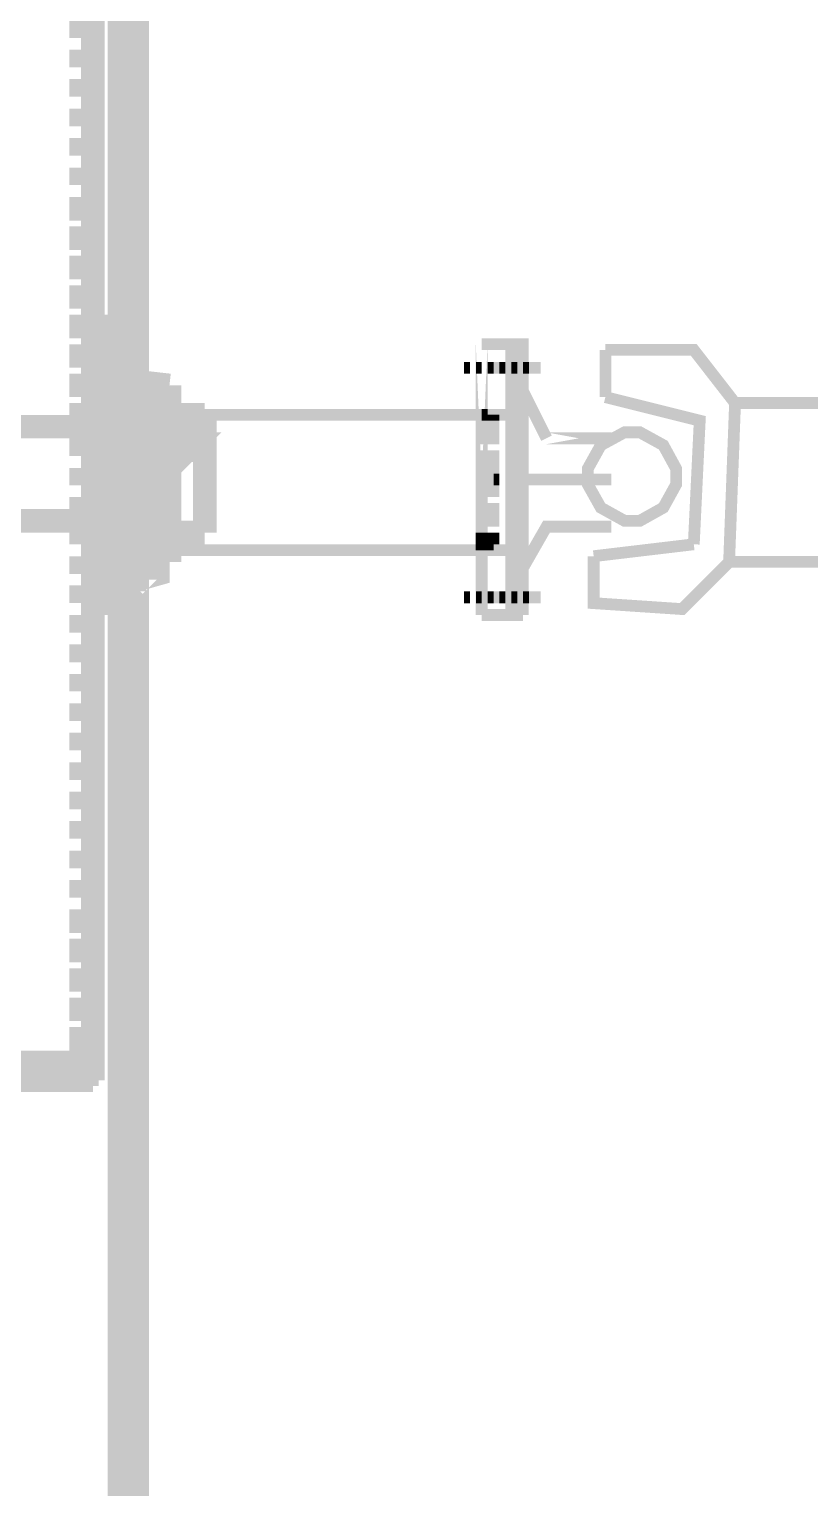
# Model space of a CAD drawing. Extents: x 0.4 to 11.4, y 0.4 to 16.2.
# Drawn here: x 3.7198 to 3.9406, y 8.589 to 9.0019 of the extents above; entities that cross this region are included whole.
import ezdxf

# ---------------------------------------------------------------- set-up
doc = ezdxf.new("R2010")
doc.units = 0
doc.header["$MEASUREMENT"] = 0

msp = doc.modelspace()

# ---------------------------------------------------------------- linework, layer by layer
at = {"color": 0}
for points, const_width in [([(3.74778, 12.6895), (3.74778, 5.34446)], 0.01167), ([(3.73779, 8.70443), (3.73779, 10.3578)], 0.00667), ([(3.73443, 8.99946), (3.73443, 9.00444)], 0.00667), ([(3.73443, 8.9911), (3.73443, 8.9961)], 0.00667), ([(3.73443, 8.98281), (3.73443, 8.98779)], 0.00667), ([(3.73443, 8.97444), (3.73443, 8.97944)], 0.00667), ([(3.73443, 8.9661), (3.73443, 8.97114)], 0.00667), ([(3.73443, 8.95779), (3.73443, 8.96278)], 0.00667), ([(3.73443, 8.94775), (3.73443, 8.95443)], 0.00667), ([(3.73443, 8.93946), (3.73443, 8.94612)], 0.00667), ([(3.73443, 8.9311), (3.73443, 8.93778)], 0.00667), ([(3.73443, 8.92279), (3.73443, 8.92947)], 0.00667), ([(3.73443, 8.91444), (3.73443, 8.92111)], 0.00667), ([(3.74278, 8.91276), (3.74278, 8.91775), (3.73779, 8.91775), (3.73779, 8.91276)], 0.00667), ([(3.73443, 8.90608), (3.73443, 8.91276)], 0.00667), ([(3.74447, 8.83946), (3.73779, 8.83946), (3.73779, 8.91444), (3.74447, 8.91444)], 0.00667), ([(3.73779, 8.91276), (3.74278, 8.91276)], 0.00667), ([(3.74447, 8.83946), (3.74447, 8.91444)], 0.00667), ([(3.74447, 8.91444), (3.74447, 8.83946)], 0.00667), ([(3.73779, 8.91114), (3.74447, 8.91114)], 0.00667), ([(3.73779, 8.90944), (3.73942, 8.90944)], 0.00667), ([(3.73779, 8.84446), (3.73779, 8.90776)], 0.00667), ([(3.73779, 8.84446), (3.74278, 8.84446), (3.74278, 8.90776), (3.73779, 8.90776)], 0.00667), ([(3.73942, 8.90278), (3.73942, 8.90944)], 0.00667), ([(3.85612, 8.91276), (3.85612, 8.8361), (3.85943, 8.8361)], 0.00333), ([(3.88276, 8.91114), (3.88276, 8.89779)], 0.00333), ([(3.88276, 8.91114), (3.90776, 8.91114), (3.91943, 8.89611), (3.91775, 8.85113)], 0.00333), ([(3.73443, 8.90608), (3.73779, 8.90608), (3.73942, 8.90608), (3.7411, 8.90608), (3.74278, 8.90608), (3.74447, 8.90608)], 0.00667), ([(3.73443, 8.89779), (3.73443, 8.90446)], 0.00667), ([(3.73942, 8.90608), (3.7411, 8.90608)], 0.00667), ([(3.7411, 8.90608), (3.7411, 8.89947)], 0.00667), ([(3.7461, 8.90608), (3.74778, 8.90608)], 0.00667), ([(3.84446, 8.90608), (3.84278, 8.90608)], 0.00333), ([(3.84776, 8.90608), (3.84614, 8.90608)], 0.00333), ([(3.85113, 8.90608), (3.84944, 8.90608)], 0.00333), ([(3.85113, 8.90608), (3.85444, 8.90608), (3.85781, 8.90608), (3.86111, 8.90608), (3.86442, 8.90608)], 0.00333), ([(3.85444, 8.90608), (3.85275, 8.90608)], 0.00333), ([(3.85781, 8.90608), (3.85612, 8.90608)], 0.00333), ([(3.86111, 8.90608), (3.85943, 8.90608)], 0.00333), ([(3.74447, 8.9011), (3.73779, 8.9011)], 0.00667), ([(3.73942, 8.89442), (3.73942, 8.9011)], 0.00667), ([(3.7411, 8.9011), (3.74447, 8.89947)], 0.00667), ([(3.74447, 8.90278), (3.75944, 8.9011)], 0.00667), ([(3.74447, 8.89947), (3.7461, 8.89947)], 0.00667), ([(3.74447, 8.89442), (3.74447, 8.89947)], 0.00667), ([(3.7461, 8.89947), (3.74946, 8.9011), (3.75108, 8.9011)], 0.00667), ([(3.7461, 8.89947), (3.74946, 8.9011), (3.75108, 8.9011)], 0.00667), ([(3.7461, 8.89947), (3.7461, 8.89442)], 0.00667), ([(3.7461, 8.89947), (3.7461, 8.89442)], 0.00667), ([(3.7461, 8.89947), (3.7461, 8.89442)], 0.00667), ([(3.75276, 8.9011), (3.75444, 8.9011), (3.75776, 8.89947)], 0.00667), ([(3.75276, 8.9011), (3.75444, 8.9011), (3.75776, 8.89947)], 0.00667), ([(3.75276, 8.89947), (3.75276, 8.89779), (3.75276, 8.89611), (3.75276, 8.89442)], 0.00667), ([(3.75944, 8.9011), (3.75776, 8.89947), (3.75776, 8.89947)], 0.00667), ([(3.75776, 8.89947), (3.75776, 8.89442)], 0.00667), ([(3.75776, 8.89947), (3.75776, 8.89442)], 0.00667), ([(3.75944, 8.9011), (3.75944, 8.89779)], 0.00667), ([(3.75944, 8.85275), (3.75944, 8.9011), (3.75944, 8.85113)], 0.00667), ([(3.73443, 8.88943), (3.73443, 8.89611)], 0.00667), ([(3.7411, 8.89611), (3.7411, 8.89111)], 0.00667), ([(3.7461, 8.89611), (3.7461, 8.89111)], 0.00667), ([(3.74946, 8.89279), (3.74946, 8.89442), (3.74778, 8.89442), (3.74778, 8.89611), (3.74946, 8.89611), (3.74946, 8.89779)], 0.00667), ([(3.74778, 8.89611), (3.74946, 8.89611)], 0.00667), ([(3.74778, 8.89611), (3.74778, 8.89111)], 0.00667), ([(3.74946, 8.89611), (3.74946, 8.89779), (3.75108, 8.89779), (3.75276, 8.89779), (3.75444, 8.89779), (3.75444, 8.89611), (3.75613, 8.89611)], 0.00667), ([(3.74946, 8.89611), (3.74946, 8.89111)], 0.00667), ([(3.75276, 8.89779), (3.75444, 8.89779), (3.75444, 8.89611), (3.75613, 8.89442)], 0.00667), ([(3.75444, 8.89611), (3.75444, 8.89111)], 0.00667), ([(3.75613, 8.89611), (3.75613, 8.89111)], 0.00667), ([(3.75776, 8.89611), (3.75776, 8.89111)], 0.00667), ([(3.8661, 8.88613), (3.85943, 8.89947)], 0.00333), ([(3.88276, 8.89779), (3.90944, 8.89111), (3.90776, 8.85612)], 0.00333), ([(3.73942, 8.88613), (3.73942, 8.89279)], 0.00667), ([(3.7411, 8.89279), (3.74278, 8.89279), (3.7461, 8.89279)], 0.00667), ([(3.7411, 8.89279), (3.7411, 8.88613)], 0.00667), ([(3.74278, 8.88943), (3.7411, 8.88943), (3.7411, 8.89111)], 0.00667), ([(3.74278, 8.89279), (3.74278, 8.88613)], 0.00667), ([(3.74946, 8.88943), (3.74946, 8.89111), (3.74778, 8.89111), (3.74946, 8.89279), (3.74946, 8.89442)], 0.00667), ([(3.74447, 8.88613), (3.74447, 8.89279)], 0.00667), ([(3.7461, 8.89279), (3.7461, 8.88613)], 0.00667), ([(3.7461, 8.89279), (3.7461, 8.88613)], 0.00667), ([(3.7461, 8.89279), (3.7461, 8.88613)], 0.00667), ([(3.74778, 8.89442), (3.74946, 8.89442), (3.75108, 8.89442), (3.75276, 8.89442), (3.75444, 8.89442), (3.75613, 8.89442)], 0.00667), ([(3.74778, 8.89279), (3.74946, 8.89279), (3.75108, 8.89279), (3.75108, 8.89111), (3.75276, 8.89111), (3.75276, 8.89279), (3.75444, 8.89279)], 0.00667), ([(3.74778, 8.89111), (3.74946, 8.89111), (3.75108, 8.89111), (3.75276, 8.89111), (3.75444, 8.89111), (3.75613, 8.89111)], 0.00667), ([(3.74946, 8.89279), (3.74946, 8.88613)], 0.00667), ([(3.75276, 8.89442), (3.75444, 8.89442), (3.75444, 8.89279), (3.75613, 8.89111)], 0.00667), ([(3.75613, 8.89442), (3.75444, 8.89442), (3.75444, 8.89279), (3.75276, 8.89279), (3.75276, 8.89111)], 0.00667), ([(3.75276, 8.89279), (3.75276, 8.89111), (3.75276, 8.88943)], 0.00667), ([(3.75613, 8.89111), (3.75444, 8.89111), (3.75444, 8.88943), (3.75276, 8.88781)], 0.00667), ([(3.75444, 8.89279), (3.75613, 8.89279)], 0.00667), ([(3.75444, 8.89279), (3.75444, 8.88613)], 0.00667), ([(3.75776, 8.89279), (3.75944, 8.89279)], 0.00667), ([(3.75776, 8.89279), (3.75776, 8.88613)], 0.00667), ([(3.75776, 8.89279), (3.75776, 8.88613)], 0.00667), ([(3.75944, 8.89442), (3.75944, 8.88943)], 0.00667), ([(3.75944, 8.89279), (3.76942, 8.89279)], 0.00667), ([(3.76112, 8.89279), (3.84776, 8.89279)], 0.00333), ([(3.76611, 8.88943), (3.76942, 8.88943), (3.76942, 8.89111)], 0.00667), ([(3.76942, 8.85943), (3.76942, 8.89279), (3.76942, 8.86111)], 0.00667), ([(3.85612, 8.89279), (3.85444, 8.89279), (3.85275, 8.89279), (3.85113, 8.89279), (3.84944, 8.89279), (3.84776, 8.89279)], 0.00333), ([(3.84776, 8.89279), (3.84776, 8.89279), (3.84944, 8.89279), (3.84944, 8.89279)], 0.00333), ([(3.85113, 8.89279), (3.85113, 8.89111)], 0.00333), ([(3.91943, 8.89611), (4.1511, 8.89611)], 0.00333), ([(3.56108, 8.88943), (3.7461, 8.88943)], 0.00667), ([(3.7411, 8.88781), (3.7411, 8.88276)], 0.00667), ([(3.74278, 8.88943), (3.7461, 8.88943)], 0.00667), ([(3.74278, 8.88943), (3.74278, 8.88613)], 0.00667), ([(3.7461, 8.88781), (3.7461, 8.88276)], 0.00667), ([(3.74778, 8.88943), (3.75444, 8.88943)], 0.00667), ([(3.74778, 8.88781), (3.74778, 8.88276)], 0.00667), ([(3.74946, 8.88781), (3.74946, 8.88276)], 0.00667), ([(3.75444, 8.88781), (3.75444, 8.88276)], 0.00667), ([(3.75613, 8.88781), (3.75613, 8.88276)], 0.00667), ([(3.75776, 8.88276), (3.75776, 8.88943)], 0.00667), ([(3.75776, 8.88943), (3.75776, 8.88276)], 0.00667), ([(3.75776, 8.88943), (3.76281, 8.88943)], 0.00667), ([(3.75776, 8.88781), (3.75776, 8.88276)], 0.00667), ([(3.76942, 8.88943), (3.76942, 8.88613)], 0.00667), ([(3.84776, 8.89111), (3.84776, 8.88943), (3.84776, 8.88781), (3.84776, 8.88613), (3.84776, 8.88444)], 0.00333), ([(3.84944, 8.89111), (3.84944, 8.88943), (3.84944, 8.88781), (3.84944, 8.88613), (3.84944, 8.88444)], 0.00333), ([(3.84944, 8.88444), (3.84944, 8.88613), (3.84944, 8.88781), (3.84944, 8.88943), (3.84944, 8.89111)], 0.00333), ([(3.85113, 8.89111), (3.85113, 8.88943), (3.85113, 8.88781), (3.85113, 8.88613), (3.85113, 8.88444)], 0.00333), ([(3.73443, 8.88112), (3.73443, 8.88613)], 0.00667), ([(3.73942, 8.87776), (3.73942, 8.88276)], 0.00667), ([(3.7411, 8.88276), (3.7411, 8.87776)], 0.00667), ([(3.74278, 8.88276), (3.74278, 8.87776)], 0.00667), ([(3.74278, 8.88276), (3.74278, 8.87776)], 0.00667), ([(3.74946, 8.87944), (3.74946, 8.88112), (3.74778, 8.88276), (3.74946, 8.88276), (3.74946, 8.88444)], 0.00667), ([(3.74447, 8.87776), (3.74447, 8.88276)], 0.00667), ([(3.7461, 8.88276), (3.7461, 8.87776)], 0.00667), ([(3.7461, 8.88276), (3.7461, 8.87776)], 0.00667), ([(3.7461, 8.88276), (3.7461, 8.87776)], 0.00667), ([(3.74778, 8.88276), (3.74946, 8.88276), (3.75108, 8.88276), (3.75276, 8.88276), (3.75444, 8.88276), (3.75613, 8.88276)], 0.00667), ([(3.74946, 8.88276), (3.74946, 8.87776)], 0.00667), ([(3.75276, 8.88613), (3.75444, 8.88444), (3.75444, 8.88276), (3.75613, 8.88276)], 0.00667), ([(3.75276, 8.88444), (3.75276, 8.88276)], 0.00667), ([(3.75276, 8.87776), (3.75276, 8.88276), (3.75944, 8.88276)], 0.00667), ([(3.75613, 8.88276), (3.75444, 8.88112), (3.75444, 8.87944), (3.75276, 8.87944)], 0.00667), ([(3.75444, 8.88276), (3.75444, 8.87776)], 0.00667), ([(3.75776, 8.88276), (3.75776, 8.87776)], 0.00667), ([(3.75776, 8.88276), (3.75776, 8.87776)], 0.00667), ([(3.75944, 8.88613), (3.75944, 8.88276)], 0.00667), ([(3.76443, 8.88444), (3.76281, 8.88444), (3.76281, 8.88613)], 0.00667), ([(3.76281, 8.88444), (3.76443, 8.88276)], 0.00667), ([(3.76611, 8.88444), (3.76611, 8.88613)], 0.00667), ([(3.76942, 8.88276), (3.76942, 8.87776)], 0.00667), ([(3.7411, 8.87944), (3.7411, 8.87446)], 0.00667), ([(3.7461, 8.87944), (3.7461, 8.87446)], 0.00667), ([(3.74778, 8.87944), (3.74778, 8.87446)], 0.00667), ([(3.74946, 8.87944), (3.74946, 8.87446)], 0.00667), ([(3.75276, 8.88112), (3.75276, 8.87944)], 0.00667), ([(3.75444, 8.87944), (3.75444, 8.87446)], 0.00667), ([(3.75613, 8.87944), (3.75613, 8.87446)], 0.00667), ([(3.75776, 8.87944), (3.75776, 8.87446)], 0.00667), ([(3.84776, 8.88276), (3.84776, 8.88112), (3.84776, 8.87944), (3.84776, 8.87776), (3.84776, 8.87608), (3.84776, 8.87446), (3.84776, 8.87278), (3.84776, 8.8711), (3.84776, 8.86947)], 0.00333), ([(3.84944, 8.88276), (3.84944, 8.88112), (3.84944, 8.87944), (3.84944, 8.87776), (3.84944, 8.87608), (3.84944, 8.87446), (3.84944, 8.87278), (3.84944, 8.8711), (3.84944, 8.86947)], 0.00333), ([(3.84944, 8.86947), (3.84944, 8.8711), (3.84944, 8.87278), (3.84944, 8.87446), (3.84944, 8.87608), (3.84944, 8.87776), (3.84944, 8.87944), (3.84944, 8.88112), (3.84944, 8.88276)], 0.00333), ([(3.85113, 8.88276), (3.85113, 8.88112), (3.85113, 8.87944), (3.85113, 8.87776), (3.85113, 8.87608), (3.85113, 8.87446), (3.85113, 8.87278), (3.85113, 8.8711), (3.85113, 8.86947)], 0.00333), ([(3.73443, 8.87278), (3.73443, 8.87776)], 0.00667), ([(3.73942, 8.86947), (3.73942, 8.87446)], 0.00667), ([(3.7411, 8.87446), (3.7411, 8.86947)], 0.00667), ([(3.74278, 8.87446), (3.74278, 8.86947)], 0.00667), ([(3.74278, 8.87446), (3.74278, 8.86947)], 0.00667), ([(3.74447, 8.86947), (3.74447, 8.87446)], 0.00667), ([(3.7461, 8.87446), (3.7461, 8.86947)], 0.00667), ([(3.7461, 8.87446), (3.7461, 8.86947)], 0.00667), ([(3.7461, 8.87446), (3.7461, 8.86947)], 0.00667), ([(3.74946, 8.87446), (3.74946, 8.86947)], 0.00667), ([(3.75276, 8.86947), (3.75276, 8.87446)], 0.00667), ([(3.75276, 8.87446), (3.75444, 8.87278), (3.75444, 8.8711), (3.75613, 8.8711)], 0.00667), ([(3.75276, 8.87446), (3.75276, 8.87278), (3.75276, 8.8711)], 0.00667), ([(3.75444, 8.87446), (3.75444, 8.86947)], 0.00667), ([(3.75776, 8.87446), (3.75776, 8.86947)], 0.00667), ([(3.75776, 8.87446), (3.75776, 8.86947)], 0.00667), ([(3.76942, 8.87446), (3.76942, 8.86947)], 0.00667), ([(3.7411, 8.8711), (3.7411, 8.8661)], 0.00667), ([(3.74946, 8.86778), (3.74946, 8.86947), (3.74778, 8.8711), (3.74946, 8.8711), (3.74946, 8.87278)], 0.00667), ([(3.7461, 8.8711), (3.7461, 8.8661)], 0.00667), ([(3.74778, 8.8711), (3.74946, 8.8711), (3.75108, 8.8711), (3.75276, 8.8711), (3.75444, 8.8711), (3.75613, 8.8711)], 0.00667), ([(3.74778, 8.8711), (3.74778, 8.8661)], 0.00667), ([(3.74946, 8.8711), (3.74946, 8.8661)], 0.00667), ([(3.75613, 8.8711), (3.75444, 8.86947), (3.75444, 8.86778), (3.75276, 8.86778)], 0.00667), ([(3.75444, 8.8711), (3.75444, 8.8661)], 0.00667), ([(3.75613, 8.8711), (3.75613, 8.8661)], 0.00667), ([(3.75776, 8.8711), (3.75776, 8.8661)], 0.00667), ([(3.85275, 8.87446), (3.85113, 8.87446)], 0.00333), ([(3.88444, 8.87446), (3.88276, 8.87446), (3.87944, 8.87446), (3.87608, 8.87446), (3.87278, 8.87446), (3.86947, 8.87446), (3.8661, 8.87446), (3.86279, 8.87446), (3.85943, 8.87446), (3.85612, 8.87446), (3.85444, 8.87446)], 0.00333), ([(3.73443, 8.86442), (3.73443, 8.86947)], 0.00667), ([(3.73942, 8.86111), (3.73942, 8.8661)], 0.00667), ([(3.7411, 8.8661), (3.7411, 8.86111)], 0.00667), ([(3.74278, 8.8661), (3.74278, 8.85943)], 0.00667), ([(3.74278, 8.8661), (3.74278, 8.86279)], 0.00667), ([(3.74447, 8.86111), (3.74447, 8.8661)], 0.00667), ([(3.7461, 8.8661), (3.7461, 8.86111)], 0.00667), ([(3.7461, 8.8661), (3.7461, 8.86111)], 0.00667), ([(3.7461, 8.8661), (3.7461, 8.86111)], 0.00667), ([(3.74946, 8.8661), (3.74946, 8.85943)], 0.00667), ([(3.75276, 8.86947), (3.75944, 8.86947)], 0.00667), ([(3.75276, 8.86947), (3.75276, 8.86778)], 0.00667), ([(3.75444, 8.8661), (3.75444, 8.85943)], 0.00667), ([(3.75776, 8.8661), (3.75776, 8.86111)], 0.00667), ([(3.75776, 8.8661), (3.75776, 8.86111)], 0.00667), ([(3.75944, 8.86947), (3.75944, 8.86778)], 0.00667), ([(3.76942, 8.8661), (3.76942, 8.86279)], 0.00667), ([(3.84776, 8.86778), (3.84776, 8.8661), (3.84776, 8.86442), (3.84776, 8.86279), (3.84776, 8.86111)], 0.00333), ([(3.84944, 8.86778), (3.84944, 8.8661), (3.84944, 8.86442), (3.84944, 8.86279), (3.84944, 8.86111)], 0.00333), ([(3.84944, 8.86111), (3.84944, 8.86279), (3.84944, 8.86442), (3.84944, 8.8661), (3.84944, 8.86778)], 0.00333), ([(3.85113, 8.86778), (3.85113, 8.8661), (3.85113, 8.86442), (3.85113, 8.86279), (3.85113, 8.86111)], 0.00333), ([(3.56108, 8.86279), (3.7461, 8.86279)], 0.00667), ([(3.7411, 8.86279), (3.7411, 8.85781)], 0.00667), ([(3.7411, 8.86279), (3.74278, 8.86279)], 0.00667), ([(3.7461, 8.86279), (3.74278, 8.86279)], 0.00667), ([(3.74946, 8.85943), (3.74946, 8.86111), (3.74778, 8.86111), (3.74946, 8.86279), (3.74946, 8.86442)], 0.00667), ([(3.7461, 8.86279), (3.7461, 8.85612)], 0.00667), ([(3.75444, 8.86279), (3.74778, 8.86279)], 0.00667), ([(3.74778, 8.86279), (3.74778, 8.85612)], 0.00667), ([(3.74946, 8.86279), (3.74946, 8.85612)], 0.00667), ([(3.75276, 8.86442), (3.75444, 8.86442), (3.75444, 8.86279), (3.75613, 8.86111)], 0.00667), ([(3.75276, 8.86442), (3.75276, 8.86279)], 0.00667), ([(3.75444, 8.86279), (3.75444, 8.85612)], 0.00667), ([(3.75613, 8.86279), (3.75613, 8.85612)], 0.00667), ([(3.76281, 8.86279), (3.75776, 8.86279)], 0.00667), ([(3.75776, 8.86279), (3.75776, 8.85612)], 0.00667), ([(3.75944, 8.86442), (3.75944, 8.85943)], 0.00667), ([(3.76443, 8.86279), (3.76443, 8.86111)], 0.00667), ([(3.76942, 8.86279), (3.76611, 8.86279)], 0.00667), ([(3.73443, 8.85612), (3.73443, 8.86111)], 0.00667), ([(3.73942, 8.85275), (3.73942, 8.85781)], 0.00667), ([(3.74278, 8.85943), (3.7411, 8.85943), (3.7411, 8.86111)], 0.00667), ([(3.7461, 8.85943), (3.74278, 8.85943)], 0.00667), ([(3.74946, 8.85612), (3.74946, 8.85781), (3.74778, 8.85781), (3.74946, 8.85943), (3.74946, 8.86111)], 0.00667), ([(3.74447, 8.85275), (3.74447, 8.85781)], 0.00667), ([(3.7461, 8.85781), (3.7461, 8.85943)], 0.00667), ([(3.7461, 8.85781), (3.7461, 8.85275)], 0.00667), ([(3.7461, 8.85781), (3.7461, 8.85275)], 0.00667), ([(3.7461, 8.85781), (3.7461, 8.85444)], 0.00667), ([(3.74778, 8.86111), (3.74946, 8.86111), (3.75108, 8.86111), (3.75276, 8.86111), (3.75444, 8.86111), (3.75613, 8.86111)], 0.00667), ([(3.74946, 8.85943), (3.74778, 8.85943)], 0.00667), ([(3.74778, 8.85781), (3.74946, 8.85781), (3.75108, 8.85781), (3.75276, 8.85781), (3.75444, 8.85781), (3.75613, 8.85781)], 0.00667), ([(3.74946, 8.85943), (3.74946, 8.86111), (3.75108, 8.86111), (3.75276, 8.86111), (3.75444, 8.86111), (3.75444, 8.85943), (3.75613, 8.85943)], 0.00667), ([(3.75613, 8.86111), (3.75444, 8.86111), (3.75444, 8.85943), (3.75276, 8.85781)], 0.00667), ([(3.75276, 8.86111), (3.75276, 8.85943)], 0.00667), ([(3.75276, 8.86111), (3.75444, 8.86111), (3.75444, 8.85943), (3.75613, 8.85781)], 0.00667), ([(3.75276, 8.86111), (3.75276, 8.85943)], 0.00667), ([(3.75613, 8.85781), (3.75444, 8.85781), (3.75444, 8.85612), (3.75276, 8.85444)], 0.00667), ([(3.75276, 8.85781), (3.75276, 8.85612), (3.75276, 8.85444)], 0.00667), ([(3.75776, 8.85275), (3.75776, 8.86111)], 0.00667), ([(3.75776, 8.86111), (3.75776, 8.85275)], 0.00667), ([(3.75776, 8.85943), (3.75776, 8.85781)], 0.00667), ([(3.75944, 8.85943), (3.75776, 8.85943)], 0.00667), ([(3.75776, 8.85781), (3.75776, 8.85444)], 0.00667), ([(3.75776, 8.85781), (3.75776, 8.85275)], 0.00667), ([(3.76112, 8.85943), (3.75944, 8.85943)], 0.00667), ([(3.76779, 8.85943), (3.76112, 8.85943)], 0.00667), ([(3.76779, 8.85943), (3.76779, 8.85943), (3.76779, 8.85943), (3.76779, 8.85943), (3.76779, 8.85943), (3.76779, 8.85943), (3.76779, 8.85943), (3.76779, 8.85943), (3.76779, 8.85943), (3.76779, 8.85943), (3.76779, 8.85943), (3.76779, 8.85943), (3.76779, 8.85943), (3.76779, 8.85943), (3.76611, 8.85943), (3.76611, 8.85943), (3.76611, 8.85943), (3.76611, 8.85943), (3.76611, 8.85943), (3.76611, 8.85943), (3.76611, 8.85943), (3.76611, 8.85943), (3.76611, 8.85943), (3.76611, 8.85943), (3.76611, 8.85943), (3.76611, 8.85943), (3.76611, 8.85943), (3.76611, 8.85943), (3.76611, 8.85943), (3.76611, 8.85943), (3.76611, 8.85943), (3.76611, 8.85943), (3.76611, 8.85943), (3.76611, 8.85943), (3.76611, 8.85943), (3.76611, 8.85943), (3.76611, 8.85943), (3.76611, 8.85943), (3.76611, 8.85943), (3.76611, 8.85943), (3.76611, 8.85943), (3.76611, 8.85943), (3.76611, 8.85943), (3.76611, 8.85943), (3.76611, 8.85943), (3.76611, 8.85943), (3.76611, 8.85943), (3.76611, 8.85943), (3.76611, 8.85943), (3.76611, 8.85943), (3.76611, 8.85943), (3.76611, 8.85943), (3.76443, 8.85943), (3.76443, 8.85943), (3.76443, 8.85943), (3.76443, 8.85943), (3.76443, 8.85943), (3.76443, 8.85943), (3.76443, 8.85943), (3.76443, 8.85943), (3.76443, 8.85943), (3.76443, 8.85943), (3.76443, 8.85943), (3.76443, 8.85943), (3.76443, 8.85943), (3.76443, 8.85943), (3.76443, 8.85943), (3.76443, 8.85943), (3.76443, 8.85943), (3.76443, 8.85943), (3.76443, 8.85943), (3.76443, 8.85943), (3.76443, 8.85943), (3.76443, 8.85943), (3.76443, 8.85943), (3.76443, 8.85943), (3.76443, 8.85943), (3.76443, 8.85943), (3.76443, 8.85943), (3.76281, 8.85943), (3.76281, 8.85943), (3.76281, 8.85943), (3.76281, 8.85943), (3.76281, 8.85943), (3.76281, 8.85943), (3.76281, 8.85943), (3.76281, 8.85943), (3.76281, 8.85943), (3.76281, 8.85943), (3.76281, 8.85943), (3.76281, 8.85943), (3.76281, 8.85943), (3.76281, 8.85943), (3.76281, 8.85943), (3.76281, 8.85943), (3.76281, 8.85943), (3.76281, 8.85943), (3.76281, 8.85943), (3.76281, 8.85943), (3.76281, 8.85943), (3.76281, 8.85943), (3.76281, 8.85943), (3.76281, 8.85943), (3.76281, 8.85943), (3.76281, 8.85943), (3.76281, 8.85943), (3.76281, 8.85943), (3.76281, 8.85943), (3.76281, 8.85943), (3.76281, 8.85943), (3.76281, 8.85943), (3.76281, 8.85943), (3.76281, 8.85943), (3.76281, 8.85943), (3.76281, 8.85943), (3.76281, 8.85943), (3.76112, 8.85943), (3.76112, 8.85943), (3.76112, 8.85943), (3.76112, 8.85943), (3.76112, 8.85943), (3.76112, 8.85943), (3.76112, 8.85943), (3.76112, 8.85943), (3.76112, 8.85943), (3.76112, 8.85943), (3.76112, 8.85943), (3.76112, 8.85943), (3.76112, 8.85943), (3.76112, 8.85943), (3.76112, 8.85943)], 0.00667), ([(3.76611, 8.85943), (3.76281, 8.85943)], 0.00667), ([(3.76281, 8.85943), (3.76443, 8.85943), (3.76611, 8.85943)], 0.00667), ([(3.76443, 8.85943), (3.76443, 8.85943), (3.76443, 8.85943), (3.76443, 8.85943), (3.76443, 8.85943), (3.76443, 8.85943), (3.76443, 8.85943), (3.76443, 8.85943), (3.76443, 8.85943), (3.76443, 8.85943), (3.76443, 8.85943), (3.76443, 8.85943), (3.76443, 8.85943), (3.76443, 8.85943), (3.76443, 8.85943), (3.76443, 8.85943), (3.76443, 8.85943), (3.76443, 8.85943), (3.76443, 8.85943), (3.76443, 8.85943), (3.76443, 8.85943), (3.76443, 8.85943), (3.76443, 8.85943), (3.76443, 8.85943), (3.76443, 8.85943), (3.76443, 8.85943), (3.76443, 8.85943), (3.76443, 8.85943), (3.76611, 8.85943), (3.76611, 8.85943), (3.76611, 8.85943), (3.76611, 8.85943), (3.76611, 8.85943), (3.76611, 8.85943), (3.76611, 8.85943), (3.76611, 8.85943), (3.76611, 8.85943), (3.76611, 8.85943), (3.76611, 8.85943), (3.76611, 8.85943), (3.76611, 8.85943), (3.76611, 8.85943), (3.76611, 8.85943), (3.76611, 8.85943), (3.76611, 8.85943), (3.76611, 8.85943), (3.76611, 8.85943), (3.76611, 8.85943), (3.76611, 8.85943), (3.76611, 8.85943), (3.76611, 8.85943), (3.76611, 8.85943), (3.76611, 8.85943), (3.76611, 8.85943), (3.76611, 8.85943), (3.76611, 8.85943), (3.76611, 8.85943), (3.76611, 8.85943), (3.76611, 8.85943), (3.76611, 8.85943), (3.76611, 8.85943), (3.76611, 8.85943), (3.76611, 8.85943), (3.76611, 8.85943), (3.76611, 8.85943), (3.76611, 8.85943), (3.76611, 8.85943), (3.76611, 8.85943), (3.76611, 8.85943), (3.76611, 8.85943), (3.76611, 8.85943), (3.76611, 8.85943), (3.76611, 8.85943), (3.76611, 8.85943), (3.76611, 8.85943), (3.76611, 8.85943), (3.76611, 8.85943), (3.76611, 8.85943), (3.76611, 8.85943), (3.76611, 8.85943), (3.76611, 8.85943), (3.76611, 8.85943), (3.76611, 8.85943), (3.76611, 8.85943), (3.76611, 8.85943), (3.76611, 8.85943), (3.76611, 8.85943), (3.76611, 8.85943), (3.76611, 8.85943), (3.76611, 8.85943), (3.76611, 8.85943), (3.76611, 8.85943), (3.76611, 8.85943), (3.76611, 8.85943), (3.76611, 8.85943), (3.76611, 8.85943), (3.76611, 8.85943), (3.76611, 8.85943), (3.76611, 8.85943), (3.76611, 8.85943), (3.76611, 8.85943), (3.76611, 8.85943), (3.76779, 8.85943), (3.76779, 8.85943), (3.76779, 8.85943), (3.76779, 8.85943), (3.76779, 8.85943), (3.76779, 8.85943), (3.76779, 8.85943), (3.76779, 8.85943), (3.76779, 8.85943), (3.76779, 8.85943), (3.76779, 8.85943), (3.76779, 8.85943), (3.76779, 8.85943), (3.76779, 8.85943), (3.76779, 8.85943), (3.76779, 8.85943), (3.76779, 8.85943), (3.76779, 8.85943), (3.76779, 8.85943), (3.76779, 8.85943), (3.76779, 8.85943), (3.76779, 8.85943), (3.76779, 8.85943), (3.76779, 8.85943), (3.76779, 8.85943), (3.76779, 8.85943), (3.76779, 8.85943), (3.76779, 8.85943), (3.76779, 8.85943)], 0.00667), ([(3.76942, 8.85943), (3.76779, 8.85943)], 0.00667), ([(3.76942, 8.86111), (3.76942, 8.85943)], 0.00667), ([(3.84776, 8.85444), (3.84944, 8.85444), (3.84944, 8.85612), (3.84944, 8.85781), (3.84944, 8.85943)], 0.00333), ([(3.84776, 8.85943), (3.84776, 8.85781), (3.84776, 8.85612), (3.84776, 8.85444)], 0.00333), ([(3.84944, 8.85943), (3.84944, 8.85781), (3.84944, 8.85612), (3.84944, 8.85444)], 0.00333), ([(3.85113, 8.85943), (3.85113, 8.85781), (3.85113, 8.85612)], 0.00333), ([(3.88444, 8.86111), (3.8661, 8.86111), (3.85943, 8.84944)], 0.00333), ([(3.88444, 8.86111), (3.8661, 8.86111)], 0.00333), ([(3.7411, 8.85444), (3.7411, 8.84776)], 0.00667), ([(3.7461, 8.85275), (3.7461, 8.85444)], 0.00667), ([(3.75444, 8.85612), (3.75444, 8.85444), (3.75276, 8.85444), (3.75108, 8.85444), (3.74946, 8.85444), (3.74946, 8.85612), (3.74778, 8.85612)], 0.00667), ([(3.75613, 8.85612), (3.75444, 8.85612)], 0.00667), ([(3.75776, 8.85444), (3.75776, 8.85275)], 0.00667), ([(3.75944, 8.85612), (3.75944, 8.85275)], 0.00667), ([(3.84944, 8.85612), (3.84944, 8.85444)], 0.00333), ([(3.87944, 8.85275), (3.90776, 8.85612)], 0.00333), ([(3.73443, 8.84776), (3.73443, 8.85275)], 0.00667), ([(3.73779, 8.85275), (3.74447, 8.85275)], 0.00667), ([(3.73942, 8.84278), (3.73942, 8.84944)], 0.00667), ([(3.74447, 8.85275), (3.7411, 8.85275)], 0.00667), ([(3.7461, 8.85275), (3.74447, 8.85275)], 0.00667), ([(3.74447, 8.85113), (3.75613, 8.85113), (3.75613, 8.84776), (3.74447, 8.84446)], 0.00667), ([(3.75108, 8.85275), (3.74946, 8.85275), (3.7461, 8.85275)], 0.00667), ([(3.75108, 8.85275), (3.74946, 8.85275), (3.7461, 8.85275)], 0.00667), ([(3.75776, 8.85275), (3.75444, 8.85275), (3.75276, 8.85275)], 0.00667), ([(3.75776, 8.85275), (3.75444, 8.85275), (3.75276, 8.85275)], 0.00667), ([(3.75944, 8.85113), (3.75613, 8.85113)], 0.00667), ([(3.75944, 8.85275), (3.75776, 8.85275)], 0.00667), ([(3.75944, 8.85275), (3.75944, 8.85113)], 0.00667), ([(3.76112, 8.85444), (3.84776, 8.85444)], 0.00333), ([(3.85612, 8.85444), (3.85444, 8.85444), (3.85275, 8.85444), (3.85113, 8.85444), (3.84944, 8.85444), (3.84776, 8.85444)], 0.00333), ([(3.87944, 8.85275), (3.87944, 8.83946), (3.90446, 8.83778), (3.91775, 8.85113), (4.1511, 8.85113)], 0.00333), ([(3.73443, 8.84776), (3.73779, 8.84776), (3.73942, 8.84776), (3.7411, 8.84776), (3.74278, 8.84776), (3.74447, 8.84776)], 0.00667), ([(3.7411, 8.84776), (3.73942, 8.84776)], 0.00667), ([(3.7461, 8.84776), (3.74778, 8.84776)], 0.00667), ([(3.74778, 8.84614), (3.74778, 8.84446), (3.74946, 8.84278), (3.74946, 8.84278), (3.74946, 8.84278)], 0.00667), ([(3.74946, 8.84614), (3.74946, 8.84446)], 0.00667), ([(3.73443, 8.83946), (3.73443, 8.84446)], 0.00667), ([(3.73942, 8.84278), (3.73779, 8.84278)], 0.00667), ([(3.74447, 8.84278), (3.73779, 8.84278)], 0.00667), ([(3.74946, 8.84446), (3.74778, 8.84278), (3.74946, 8.84278), (3.74778, 8.84278)], 0.00667), ([(3.74946, 8.84446), (3.7461, 8.84446)], 0.00667), ([(3.74778, 8.84278), (3.74778, 8.84446)], 0.00667), ([(3.74778, 8.84278), (3.74946, 8.84278), (3.74946, 8.84278), (3.74946, 8.84278)], 0.00667), ([(3.74946, 8.84278), (3.74946, 8.84446), (3.74946, 8.84446)], 0.00667), ([(3.84446, 8.8411), (3.84278, 8.8411)], 0.00333), ([(3.84776, 8.8411), (3.84614, 8.8411)], 0.00333), ([(3.85113, 8.8411), (3.84944, 8.8411)], 0.00333), ([(3.85113, 8.8411), (3.85444, 8.8411), (3.85781, 8.8411), (3.86111, 8.8411), (3.86442, 8.8411)], 0.00333), ([(3.85444, 8.8411), (3.85275, 8.8411)], 0.00333), ([(3.85781, 8.8411), (3.85612, 8.8411)], 0.00333), ([(3.86111, 8.8411), (3.85943, 8.8411)], 0.00333), ([(3.73443, 8.83111), (3.73443, 8.8361)], 0.00667), ([(3.73443, 8.82275), (3.73443, 8.82781)], 0.00667), ([(3.73443, 8.81446), (3.73443, 8.81944)], 0.00667), ([(3.73443, 8.8061), (3.73443, 8.81108)], 0.00667), ([(3.73443, 8.79779), (3.73443, 8.80279)], 0.00667), ([(3.73443, 8.78944), (3.73443, 8.79443)], 0.00667), ([(3.73443, 8.78108), (3.73443, 8.78614)], 0.00667), ([(3.73443, 8.77279), (3.73443, 8.77778)], 0.00667), ([(3.73443, 8.76443), (3.73443, 8.76942)], 0.00667), ([(3.73443, 8.75612), (3.73443, 8.76113)], 0.00667), ([(3.73443, 8.7461), (3.73443, 8.75276)], 0.00667), ([(3.73443, 8.73779), (3.73443, 8.74447)], 0.00667), ([(3.73443, 8.72944), (3.73443, 8.73611)], 0.00667), ([(3.73443, 8.72114), (3.73443, 8.72775)], 0.00667), ([(3.73443, 8.71278), (3.73443, 8.71946)], 0.00667), ([(3.73779, 8.70942), (3.57113, 8.70942)], 0.00667), ([(3.73443, 8.70443), (3.73443, 8.7111)], 0.00667), ([(3.57113, 8.70611), (3.73942, 8.70611)], 0.00667), ([(3.57113, 8.70611), (3.73779, 8.70611)], 0.00667), ([(3.73779, 8.70443), (3.57113, 8.70443)], 0.00667)]:
    msp.add_lwpolyline(points, dxfattribs=dict(at, const_width=const_width))
for points, const_width in [([(3.74447, 8.91444), (3.74447, 8.91444)], 0.00667), ([(3.85612, 8.8361), (3.85612, 8.91276), (3.84776, 8.91276), (3.85612, 8.91276), (3.85612, 8.8361), (3.84776, 8.8361), (3.85612, 8.8361), (3.85612, 8.91276), (3.85612, 8.8361), (3.85612, 8.91276), (3.85612, 8.8361), (3.85612, 8.91276), (3.85612, 8.8361)], 0.00333), ([(3.84776, 8.91276), (3.84776, 8.8361), (3.84776, 8.91276)], 0.00333), ([(3.85612, 8.91276), (3.85943, 8.91276), (3.85943, 8.8361), (3.85943, 8.91276), (3.85612, 8.91276)], 0.00333), ([(3.74447, 8.90608), (3.74447, 8.90608)], 0.00667), ([(3.74447, 8.90278), (3.74447, 8.90278)], 0.00667), ([(3.74447, 8.9011), (3.74447, 8.9011)], 0.00667), ([(3.7461, 8.89947), (3.7461, 8.89947)], 0.00667), ([(3.75776, 8.89279), (3.75776, 8.89947), (3.75776, 8.89279)], 0.00667), ([(3.75776, 8.89947), (3.75776, 8.89947)], 0.00667), ([(3.75944, 8.9011), (3.75944, 8.9011)], 0.00667), ([(3.75944, 8.9011), (3.75944, 8.9011)], 0.00667), ([(3.7461, 8.89611), (3.7461, 8.89611)], 0.00667), ([(3.75776, 8.89611), (3.75776, 8.89611)], 0.00667), ([(3.74447, 8.89111), (3.74447, 8.89111)], 0.00667), ([(3.7461, 8.89442), (3.7461, 8.89442)], 0.00667), ([(3.75276, 8.89442), (3.75276, 8.89442)], 0.00667), ([(3.75276, 8.89279), (3.75276, 8.89279)], 0.00667), ([(3.75276, 8.89111), (3.75276, 8.89111)], 0.00667), ([(3.75776, 8.89442), (3.75776, 8.89442)], 0.00667), ([(3.76942, 8.89279), (3.76942, 8.89279)], 0.00667), ([(3.84944, 8.89279), (3.84944, 8.89279)], 0.00333), ([(3.84944, 8.89279), (3.84944, 8.89279)], 0.00333), ([(3.75276, 8.88781), (3.75276, 8.88781)], 0.00667), ([(3.76443, 8.88781), (3.76443, 8.88781), (3.76443, 8.88781), (3.76443, 8.88781), (3.76443, 8.88781), (3.76443, 8.88781), (3.76443, 8.88781), (3.76443, 8.88781), (3.76443, 8.88781), (3.76443, 8.88781), (3.76443, 8.88781), (3.76443, 8.88781), (3.76443, 8.88781), (3.76443, 8.88781), (3.76443, 8.88781), (3.76443, 8.88781), (3.76443, 8.88781), (3.76443, 8.88781), (3.76443, 8.88781), (3.76443, 8.88781), (3.76443, 8.88781), (3.76443, 8.88781), (3.76443, 8.88781), (3.76443, 8.88781), (3.76443, 8.88613), (3.76443, 8.88613), (3.76443, 8.88613), (3.76443, 8.88613), (3.76281, 8.88613), (3.76281, 8.88613), (3.76281, 8.88613), (3.76281, 8.88613), (3.76281, 8.88613), (3.76281, 8.88613), (3.76281, 8.88613), (3.76281, 8.88613), (3.76281, 8.88613), (3.76281, 8.88613), (3.76281, 8.88613), (3.76281, 8.88613), (3.76281, 8.88613), (3.76281, 8.88613), (3.76281, 8.88613), (3.76281, 8.88613), (3.76281, 8.88613), (3.76281, 8.88613), (3.76281, 8.88613), (3.76281, 8.88613), (3.76281, 8.88613), (3.76281, 8.88613), (3.76281, 8.88613), (3.76281, 8.88613), (3.76281, 8.88613), (3.76281, 8.88613), (3.76281, 8.88613), (3.76281, 8.88613), (3.76281, 8.88613), (3.76281, 8.88613), (3.76281, 8.88613), (3.76281, 8.88613), (3.76281, 8.88613), (3.76281, 8.88613), (3.76281, 8.88613), (3.76281, 8.88613), (3.76281, 8.88613), (3.76281, 8.88613), (3.76281, 8.88613), (3.76281, 8.88613), (3.76281, 8.88613), (3.76281, 8.88613), (3.76281, 8.88613), (3.76281, 8.88613), (3.76281, 8.88613), (3.76281, 8.88613), (3.76281, 8.88613), (3.76281, 8.88613), (3.76281, 8.88613), (3.76281, 8.88613), (3.76281, 8.88613), (3.76281, 8.88613), (3.76281, 8.88613), (3.76281, 8.88613), (3.76281, 8.88613), (3.76281, 8.88613), (3.76281, 8.88613), (3.76281, 8.88613), (3.76281, 8.88613), (3.76281, 8.88613), (3.76281, 8.88613), (3.76281, 8.88613), (3.76281, 8.88613), (3.76281, 8.88613), (3.76281, 8.88613), (3.76281, 8.88613), (3.76281, 8.88613), (3.76281, 8.88613), (3.76281, 8.88613), (3.76281, 8.88613), (3.76281, 8.88613), (3.76281, 8.88613), (3.76281, 8.88613), (3.76281, 8.88613), (3.76112, 8.88613), (3.76112, 8.88613), (3.76112, 8.88613), (3.76112, 8.88613), (3.76112, 8.88613), (3.76112, 8.88613), (3.76112, 8.88613), (3.76112, 8.88613), (3.76112, 8.88613), (3.76112, 8.88613), (3.76112, 8.88613), (3.76112, 8.88613), (3.76112, 8.88444), (3.76112, 8.88444), (3.76112, 8.88444), (3.76112, 8.88444), (3.76112, 8.88444), (3.76112, 8.88444), (3.76112, 8.88444), (3.76112, 8.88444), (3.76112, 8.88444), (3.76112, 8.88444), (3.76112, 8.88444), (3.76112, 8.88444), (3.76112, 8.88444), (3.76112, 8.88444), (3.76112, 8.88444), (3.76112, 8.88444), (3.76112, 8.88444), (3.76112, 8.88444), (3.76112, 8.88444), (3.76112, 8.88444), (3.76112, 8.88444), (3.76112, 8.88444), (3.76112, 8.88444), (3.76112, 8.88444), (3.76112, 8.88444), (3.76112, 8.88444), (3.76112, 8.88444), (3.76112, 8.88444), (3.76112, 8.88444), (3.76112, 8.88444), (3.76112, 8.88444), (3.76281, 8.88444), (3.76281, 8.88444), (3.76281, 8.88444), (3.76281, 8.88444), (3.76281, 8.88444), (3.76281, 8.88444), (3.76281, 8.88444), (3.76281, 8.88444), (3.76281, 8.88444), (3.76281, 8.88276), (3.76281, 8.88276), (3.76281, 8.88276), (3.76281, 8.88276), (3.76281, 8.88276), (3.76281, 8.88276), (3.76281, 8.88276), (3.76281, 8.88276), (3.76281, 8.88276), (3.76281, 8.88276), (3.76281, 8.88276), (3.76281, 8.88276), (3.76281, 8.88276), (3.76281, 8.88276), (3.76281, 8.88276), (3.76281, 8.88276), (3.76281, 8.88276), (3.76281, 8.88276), (3.76281, 8.88276), (3.76281, 8.88276), (3.76281, 8.88276), (3.76281, 8.88276), (3.76281, 8.88276), (3.76281, 8.88276), (3.76281, 8.88276), (3.76281, 8.88276), (3.76281, 8.88276), (3.76281, 8.88276), (3.76443, 8.88276), (3.76443, 8.88276), (3.76443, 8.88276), (3.76443, 8.88276), (3.76443, 8.88276), (3.76443, 8.88276), (3.76443, 8.88276), (3.76443, 8.88276), (3.76443, 8.88276), (3.76443, 8.88276), (3.76443, 8.88276), (3.76443, 8.88276), (3.76443, 8.88276), (3.76443, 8.88276), (3.76443, 8.88276), (3.76443, 8.88276), (3.76443, 8.88276), (3.76443, 8.88276), (3.76443, 8.88276), (3.76443, 8.88276), (3.76443, 8.88276), (3.76443, 8.88276), (3.76443, 8.88276), (3.76443, 8.88276), (3.76443, 8.88276), (3.76443, 8.88276), (3.76443, 8.88276), (3.76611, 8.88276), (3.76611, 8.88276), (3.76611, 8.88276), (3.76611, 8.88276), (3.76611, 8.88276), (3.76611, 8.88276), (3.76611, 8.88276), (3.76611, 8.88276), (3.76611, 8.88276), (3.76611, 8.88276), (3.76611, 8.88276), (3.76611, 8.88276), (3.76611, 8.88276), (3.76611, 8.88276), (3.76611, 8.88276), (3.76611, 8.88276), (3.76611, 8.88276), (3.76611, 8.88276), (3.76611, 8.88276), (3.76611, 8.88276), (3.76611, 8.88276), (3.76611, 8.88276), (3.76611, 8.88276), (3.76611, 8.88276), (3.76611, 8.88276), (3.76611, 8.88276), (3.76611, 8.88276), (3.76611, 8.88276), (3.76611, 8.88444), (3.76611, 8.88444), (3.76611, 8.88444), (3.76611, 8.88444), (3.76611, 8.88444), (3.76611, 8.88444), (3.76611, 8.88444), (3.76611, 8.88444), (3.76611, 8.88444), (3.76611, 8.88444), (3.76779, 8.88444), (3.76779, 8.88444), (3.76779, 8.88444), (3.76779, 8.88444), (3.76779, 8.88444), (3.76779, 8.88444), (3.76779, 8.88444), (3.76779, 8.88444), (3.76779, 8.88444), (3.76779, 8.88444), (3.76779, 8.88444), (3.76779, 8.88444), (3.76779, 8.88444), (3.76779, 8.88444), (3.76779, 8.88444), (3.76779, 8.88444), (3.76779, 8.88444), (3.76779, 8.88444), (3.76779, 8.88444), (3.76779, 8.88444), (3.76779, 8.88444), (3.76779, 8.88444), (3.76779, 8.88444), (3.76779, 8.88444), (3.76779, 8.88444), (3.76779, 8.88444), (3.76779, 8.88444), (3.76779, 8.88444), (3.76779, 8.88444), (3.76779, 8.88444), (3.76779, 8.88613), (3.76779, 8.88613), (3.76779, 8.88613), (3.76779, 8.88613), (3.76779, 8.88613), (3.76779, 8.88613), (3.76779, 8.88613), (3.76779, 8.88613), (3.76779, 8.88613), (3.76779, 8.88613), (3.76779, 8.88613), (3.76779, 8.88613), (3.76611, 8.88613), (3.76611, 8.88613), (3.76611, 8.88613), (3.76611, 8.88613), (3.76611, 8.88613), (3.76611, 8.88613), (3.76611, 8.88613), (3.76611, 8.88613), (3.76611, 8.88613), (3.76611, 8.88613), (3.76611, 8.88613), (3.76611, 8.88613), (3.76611, 8.88613), (3.76611, 8.88613), (3.76611, 8.88613), (3.76611, 8.88613), (3.76611, 8.88613), (3.76611, 8.88613), (3.76611, 8.88613), (3.76611, 8.88613), (3.76611, 8.88613), (3.76611, 8.88613), (3.76611, 8.88613), (3.76611, 8.88613), (3.76611, 8.88613), (3.76611, 8.88613), (3.76611, 8.88613), (3.76611, 8.88613), (3.76611, 8.88613), (3.76611, 8.88613), (3.76611, 8.88613), (3.76611, 8.88613), (3.76611, 8.88613), (3.76611, 8.88613), (3.76611, 8.88613), (3.76611, 8.88613), (3.76611, 8.88613), (3.76611, 8.88613), (3.76611, 8.88613), (3.76611, 8.88613), (3.76611, 8.88613), (3.76611, 8.88613), (3.76611, 8.88613), (3.76611, 8.88613), (3.76611, 8.88613), (3.76611, 8.88613), (3.76611, 8.88613), (3.76611, 8.88613), (3.76611, 8.88613), (3.76611, 8.88613), (3.76611, 8.88613), (3.76611, 8.88613), (3.76611, 8.88613), (3.76611, 8.88613), (3.76611, 8.88613), (3.76611, 8.88613), (3.76611, 8.88613), (3.76611, 8.88613), (3.76611, 8.88613), (3.76611, 8.88613), (3.76611, 8.88613), (3.76611, 8.88613), (3.76611, 8.88613), (3.76611, 8.88613), (3.76611, 8.88613), (3.76611, 8.88613), (3.76611, 8.88613), (3.76611, 8.88613), (3.76611, 8.88613), (3.76611, 8.88613), (3.76611, 8.88613), (3.76611, 8.88613), (3.76611, 8.88613), (3.76611, 8.88613), (3.76443, 8.88613), (3.76443, 8.88613), (3.76443, 8.88613), (3.76443, 8.88613), (3.76443, 8.88781), (3.76443, 8.88781), (3.76443, 8.88781), (3.76443, 8.88781), (3.76443, 8.88781), (3.76443, 8.88781), (3.76443, 8.88781), (3.76443, 8.88781), (3.76443, 8.88781), (3.76443, 8.88781), (3.76443, 8.88781), (3.76443, 8.88781), (3.76443, 8.88781), (3.76443, 8.88781), (3.76443, 8.88781), (3.76443, 8.88781), (3.76443, 8.88781), (3.76443, 8.88781), (3.76443, 8.88781), (3.76443, 8.88781), (3.76443, 8.88781), (3.76443, 8.88781), (3.76443, 8.88781), (3.76443, 8.88781)], 0.00667), ([(3.76779, 8.88444), (3.76779, 8.88613), (3.76611, 8.88613), (3.76611, 8.88613), (3.76611, 8.88613), (3.76611, 8.88613), (3.76611, 8.88781), (3.76443, 8.88781), (3.76443, 8.88781), (3.76443, 8.88781), (3.76281, 8.88781), (3.76281, 8.88613), (3.76281, 8.88613), (3.76281, 8.88613), (3.76281, 8.88613), (3.76112, 8.88613), (3.76112, 8.88444), (3.76112, 8.88444), (3.76281, 8.88444), (3.76281, 8.88444), (3.76281, 8.88276), (3.76281, 8.88276), (3.76281, 8.88276), (3.76443, 8.88276), (3.76443, 8.88276), (3.76443, 8.88276), (3.76611, 8.88276), (3.76611, 8.88276), (3.76611, 8.88276), (3.76611, 8.88444), (3.76611, 8.88444), (3.76779, 8.88444), (3.76779, 8.88444)], 0.00667), ([(3.76611, 8.88444), (3.76443, 8.88276), (3.76443, 8.88444), (3.76611, 8.88444)], 0.00667), ([(3.75276, 8.88613), (3.75276, 8.88613)], 0.00667), ([(3.76112, 8.88444), (3.76112, 8.88444)], 0.00667), ([(3.76281, 8.88613), (3.76443, 8.88613), (3.76281, 8.88613)], 0.00667), ([(3.76443, 8.88613), (3.76443, 8.88613), (3.76611, 8.88613), (3.76443, 8.88613)], 0.00667), ([(3.76779, 8.88444), (3.76779, 8.88444)], 0.00667), ([(3.8661, 8.88613), (3.88444, 8.88613), (3.8661, 8.88613)], 0.00333), ([(3.90278, 8.87528), (3.90278, 8.8775), (3.89914, 8.88417), (3.89253, 8.88781), (3.89031, 8.88781), (3.88813, 8.88781), (3.88146, 8.88417), (3.87776, 8.8775), (3.87776, 8.87528), (3.87776, 8.8731), (3.88146, 8.86649), (3.88813, 8.86279), (3.89031, 8.86279), (3.89253, 8.86279), (3.89914, 8.86649), (3.90278, 8.8731), (3.90278, 8.87528)], 0.00333), ([(3.75776, 8.86279), (3.75776, 8.86947), (3.75776, 8.86279)], 0.00667), ([(3.74447, 8.86279), (3.74447, 8.86279)], 0.00667), ([(3.76942, 8.86279), (3.76942, 8.86279)], 0.00667), ([(3.75276, 8.85781), (3.75276, 8.85781)], 0.00667), ([(3.76112, 8.85943), (3.76112, 8.85943)], 0.00667), ([(3.76281, 8.85943), (3.76281, 8.85943)], 0.00667), ([(3.76443, 8.85943), (3.76443, 8.85943)], 0.00667), ([(3.76443, 8.85943), (3.76443, 8.85943)], 0.00667), ([(3.76611, 8.85943), (3.76611, 8.85943)], 0.00667), ([(3.76779, 8.85943), (3.76779, 8.85943)], 0.00667), ([(3.7461, 8.85612), (3.7461, 8.85612)], 0.00667), ([(3.75776, 8.85612), (3.75776, 8.85612)], 0.00667), ([(3.85113, 8.85612), (3.85113, 8.85612)], 0.00333), ([(3.74447, 8.85275), (3.74447, 8.85275)], 0.00667), ([(3.74447, 8.85113), (3.74447, 8.85113)], 0.00667), ([(3.75776, 8.85275), (3.75776, 8.85275)], 0.00667), ([(3.75944, 8.85275), (3.75944, 8.85275)], 0.00667), ([(3.74447, 8.84776), (3.74447, 8.84776)], 0.00667), ([(3.74447, 8.84446), (3.74447, 8.84446)], 0.00667), ([(3.74447, 8.8411), (3.74447, 8.8411)], 0.00667), ([(3.7461, 8.84446), (3.7461, 8.84446)], 0.00667), ([(3.74778, 8.84446), (3.74778, 8.84446), (3.74778, 8.84446)], 0.00667), ([(3.74778, 8.84446), (3.74946, 8.84446), (3.74778, 8.84446)], 0.00667), ([(3.74778, 8.84278), (3.74778, 8.84278), (3.74778, 8.84278)], 0.00667), ([(3.74946, 8.84278), (3.74946, 8.84278)], 0.01), ([(3.74946, 8.84446), (3.74946, 8.84446)], 0.00667), ([(3.74946, 8.84446), (3.74946, 8.84446)], 0.00667), ([(3.74946, 8.84278), (3.74946, 8.84278), (3.74946, 8.84278)], 0.00667), ([(3.74946, 8.84278), (3.74946, 8.84278)], 0.00667), ([(3.74946, 8.84278), (3.74946, 8.84278)], 0.00667), ([(3.74447, 8.83946), (3.74447, 8.83946)], 0.00667)]:
    msp.add_lwpolyline(points, close=True, dxfattribs=dict(at, const_width=const_width))

doc.saveas('drawing.dxf')
